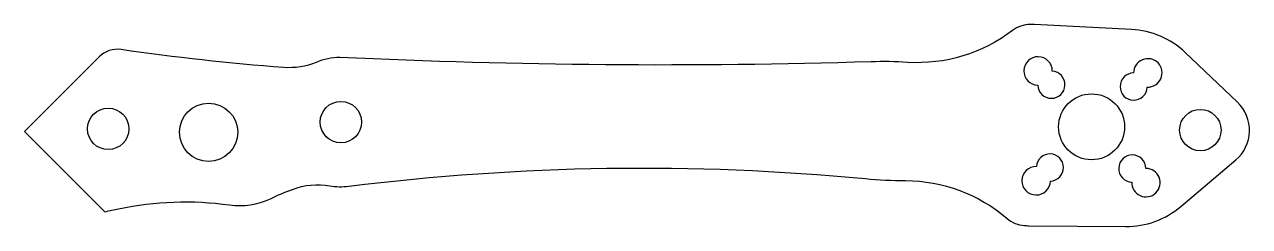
# Model space of a CAD drawing. Header units: millimetres. Extents: x -29.2 to 65.5, y -131 to -115.4.
import ezdxf

# ---------------------------------------------------------------- set-up
doc = ezdxf.new("R2010")
doc.units = ezdxf.units.MM
doc.layers.get('0').update_dxf_attribs({"linetype": 'CONTINUOUS'})

msp = doc.modelspace()

# ---------------------------------------------------------------- linework, layer by layer
for points in [[(56.347, -115.777), (48.873, -115.405, 0.013219), (48.53, -115.397, 0.163857), (47.17, -115.859, -0.18094), (39.045, -118.325, 0.023491), (36.228, -118.279, -0.019368), (-4.814, -117.946, 0.094153), (-6.64, -118.322, -0.11678), (-9.143, -118.722, -0.01796), (-21.717, -117.332, 0.237153), (-23.422, -117.897), (-29.184, -123.658), (-22.974, -129.868, -0.001544), (-21.91, -129.64, -0.086306), (-13.349, -129.338, 0.144452), (-10.178, -128.859, -0.018514), (-8.473, -128.138, -0.134203), (-5.586, -127.86, 0.073781), (-4.121, -127.895, -0.054601), (35.792, -127.306, 0.022632), (38.887, -127.458, -0.178645), (46.747, -130.393, 0.163857), (48.077, -130.934, 0.013219), (48.42, -130.946), (55.903, -131.009, 0.179617), (60.157, -129.47), (64.413, -125.868, 0.446096), (64.543, -121.405), (60.504, -117.561, 0.179617)], [(49.117, -120.087, 2.253039), (50.237, -119.006, 2.410446)], [(56.521, -119.144, 2.342995), (57.574, -120.235, 2.502017)], [(49.004, -126.372, 2.400829), (50.089, -127.495, 2.243573)], [(56.374, -127.576, 2.491559), (57.468, -126.52, 2.332737)]]:
    msp.add_lwpolyline(points, format="xyb", close=True)
for centre, radius in [((53.275, -123.306), 2.55), ((-22.715, -123.463), 1.6), ((-14.961, -123.725), 2.25), ((-4.738, -122.939), 1.6), ((61.676, -123.555), 1.6)]:
    msp.add_circle(centre, radius)

doc.saveas('drawing.dxf')
